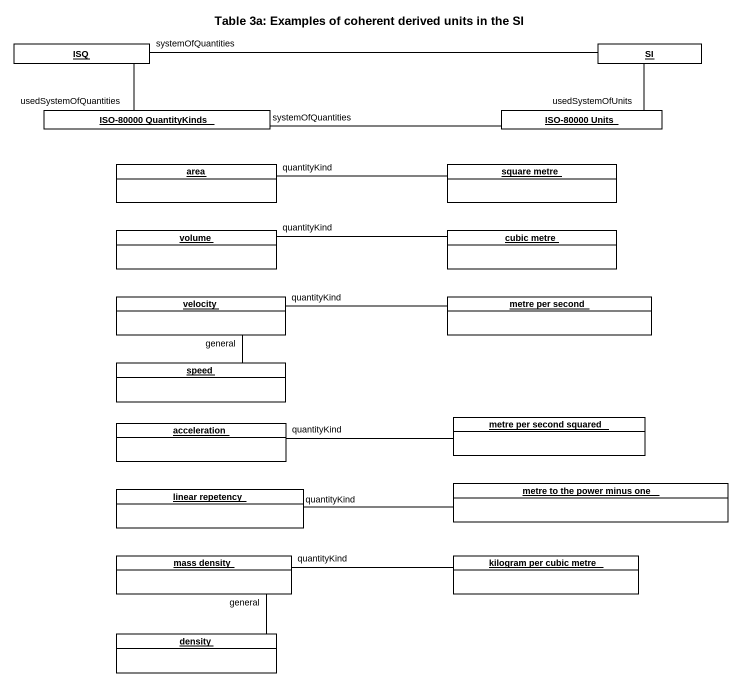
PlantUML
@startuml
title Table 3a: Examples of coherent derived units in the SI
hide circle
hide empty members
object ISQ #FFFFFF
object SI #FFFFFF
object "ISO-80000 QuantityKinds" as ISO_80000_QuantityKinds #FFFFFF
object "ISO-80000 Units" as ISO_80000_Units #FFFFFF
object area #FFFFFF
object "square metre" as square_metre #FFFFFF
object volume #FFFFFF
object "cubic metre" as cubic_metre #FFFFFF
object velocity #FFFFFF
object "metre per second" as metre_per_second #FFFFFF
object speed #FFFFFF
object acceleration #FFFFFF
object "metre per second squared" as metre_per_second_squared #FFFFFF
object "linear repetency" as linear_repetency #FFFFFF
object "metre to the power minus one" as metre_to_the_power_minus_one #FFFFFF
object "mass density" as mass_density #FFFFFF
object "kilogram per cubic metre" as kilogram_per_cubic_metre #FFFFFF
object density #FFFFFF
ISQ -right- SI : systemOfQuantities
ISO_80000_QuantityKinds -up- ISQ : usedSystemOfQuantities
ISO_80000_QuantityKinds -right- ISO_80000_Units : systemOfQuantities
ISO_80000_Units -up- SI : usedSystemOfUnits
square_metre -left- area : quantityKind
cubic_metre -left- volume : quantityKind
metre_per_second -left- velocity : quantityKind
speed -up- velocity : general
metre_per_second_squared -left- acceleration : quantityKind
metre_to_the_power_minus_one -left- linear_repetency : quantityKind
kilogram_per_cubic_metre -left- mass_density : quantityKind
density -up- mass_density : general
@enduml
